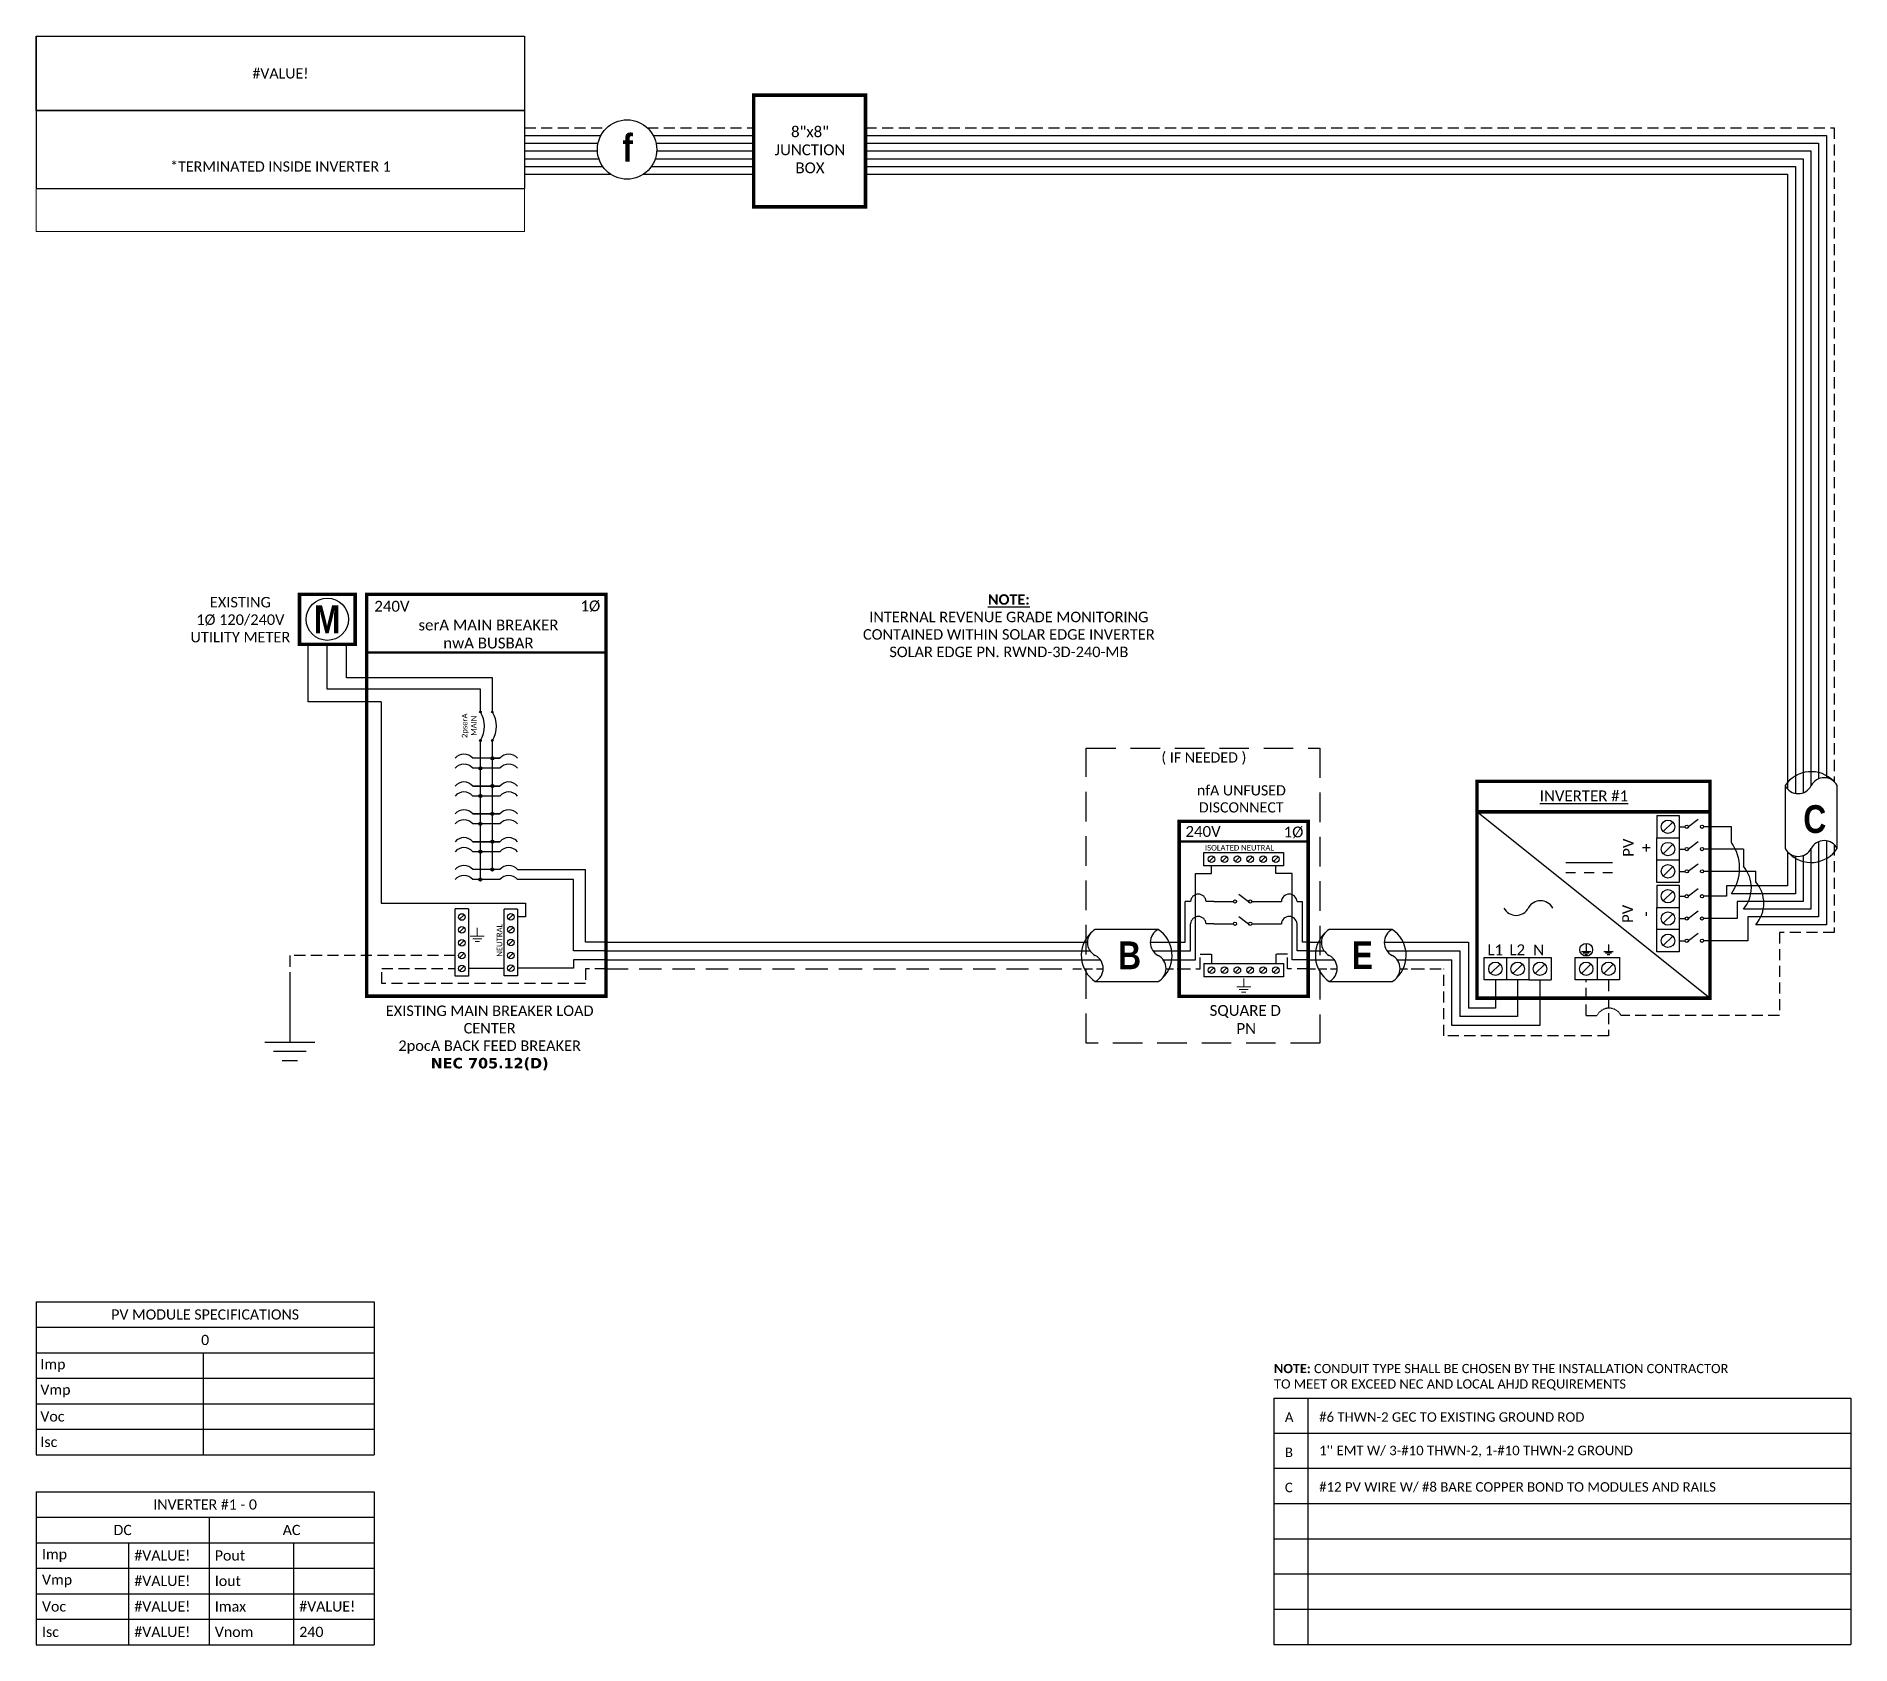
# Model space of a CAD drawing. Header units: feet. Extents: x 9107 to 9721, y 14556 to 15100.
import ezdxf

# ---------------------------------------------------------------- set-up
doc = ezdxf.new("R2010")
doc.units = ezdxf.units.FT
doc.header["$MEASUREMENT"] = 0
doc.linetypes.add('DASHED', pattern=[0.75, 0.5, -0.25])
doc.linetypes.add('HIDDEN', pattern=[0.375, 0.25, -0.125])
doc.layers.add('TEXT', color=7, linetype='Continuous')
doc.layers.add('Z - TITLEBLOCK TXT', color=7, linetype='Continuous')
doc.styles.add('ONE LINE TXT', font='techb___.ttf')
doc.styles.get("Standard").update_dxf_attribs({"font": 'calibri.ttf'})

# ---------------------------------------------------------------- blocks, each defined once
blk = doc.blocks.new('*U17')
at = {"color": 7, "linetype": 'Continuous'}
for p, q in [((-7.14, 13.31), (-28.39, 13.31)), ((-28.39, -4.31), (-7.14, -4.31))]:
    blk.add_line(p, q, dxfattribs=at)
at = {"color": 7}
for p, q in [((-35.53, 9), (-31.05, 9)), ((-9.81, 9), (0, 9))]:
    blk.add_line(p, q, dxfattribs=at)
at = {"color": 10}
for p, q in [((-35.53, 6), (-30.11, 6)), ((-8.87, 6), (0, 6))]:
    blk.add_line(p, q, dxfattribs=at)
at = {"color": 253}
for p, q in [((-35.53, 3), (-26.66, 3)), ((-5.41, 3), (0, 3))]:
    blk.add_line(p, q, dxfattribs=at)
at = {"color": 92, "linetype": 'HIDDEN', "ltscale": 10}
for p, q in [((-4.48, 0), (0, 0)), ((-35.53, 0), (-25.72, 0))]:
    blk.add_line(p, q, dxfattribs=at)
at = {"linetype": 'Continuous'}
for centre, start, end in [((-26.08, 8.91), 117.66392, 242.33608), ((-4.83, 8.91), 117.66392, 242.33608), ((-30.7, 0.09), 297.66392, 62.33608), ((-9.45, 0.09), 297.66392, 62.33608)]:
    blk.add_arc(centre, 4.98, start, end, dxfattribs=at)
at = {"color": 7, "linetype": 'Continuous'}
for centre, start, end in [((-12.99, 4.5), 313.97324, 56.42648), ((-22.54, 4.5), 133.97324, 236.42648)]:
    blk.add_arc(centre, 10.58, start, end, dxfattribs=at)
blk = doc.blocks.new('unfusedDisconnect')
at = {"lineweight": 50}
blk.add_line((-43.61, 43.06), (0, 43.06), dxfattribs=at)
at = {"color": 1, "linetype": 'Continuous'}
for p, q in [((-35.27, 34.78), (-35.27, 39.32)), ((-35.27, 39.32), (-8.32, 39.32)), ((-8.32, 39.32), (-8.32, 34.78)), ((-8.32, 34.78), (-35.27, 34.78)), ((-23.43, 25.18), (-20.16, 22.74)), ((-31.89, 22.73), (-25.32, 22.73)), ((-19.08, 22.73), (-11.7, 22.73)), ((-31.89, 15.2), (-25.32, 15.2)), ((-23.43, 17.65), (-20.16, 15.2)), ((-19.08, 15.2), (-11.7, 15.19)), ((-35.27, 1.76), (-8.32, 1.76)), ((-35.27, 1.76), (-35.27, -2.78)), ((-8.32, 1.76), (-8.32, -2.78)), ((-8.32, -2.78), (-35.27, -2.78))]:
    blk.add_line(p, q, dxfattribs=at)
at = {"color": 4, "linetype": 'Continuous'}
for p, q in [((-31.89, 37.83), (-33.46, 36.26)), ((-27.53, 37.83), (-29.11, 36.26)), ((-23.18, 37.83), (-24.76, 36.26)), ((-18.83, 37.83), (-20.41, 36.26)), ((-14.48, 37.83), (-16.06, 36.26)), ((-10.13, 37.83), (-11.7, 36.26)), ((-31.89, 0.28), (-33.46, -1.3)), ((-27.53, 0.28), (-29.11, -1.3)), ((-23.18, 0.28), (-24.76, -1.3)), ((-18.83, 0.28), (-20.41, -1.3)), ((-14.48, 0.28), (-16.06, -1.3)), ((-10.13, 0.28), (-11.7, -1.3))]:
    blk.add_line(p, q, dxfattribs=at)
at = {"color": 253, "linetype": 'Continuous'}
for p, q in [((-38.16, 3), (-38.16, 32.17)), ((-38.16, 32.17), (-32.67, 32.17)), ((-32.67, 32.17), (-32.67, 34.78)), ((-10.92, 32.17), (-10.92, 34.78)), ((-5.43, 32.17), (-10.92, 32.17)), ((-5.43, 3), (-5.43, 32.17)), ((-43.61, 3), (-38.16, 3)), ((0, 3), (-5.43, 3))]:
    blk.add_line(p, q, dxfattribs=at)
at = {"color": 7, "linetype": 'Continuous'}
for p, q in [((-41.66, 9), (-41.66, 22.73)), ((-39.8, 22.73), (-41.66, 22.73)), ((-31.89, 22.73), (-34.52, 22.73)), ((-11.7, 22.73), (-9.07, 22.73)), ((-3.79, 22.73), (-1.93, 22.73)), ((-1.93, 9), (-1.93, 22.73))]:
    blk.add_line(p, q, dxfattribs=at)
at = {"color": 10, "linetype": 'Continuous'}
for p, q in [((-39.8, 6), (-39.8, 15.2)), ((-31.89, 15.2), (-34.52, 15.2)), ((-11.7, 15.2), (-9.07, 15.2)), ((-3.79, 6), (-3.79, 15.2)), ((-43.61, 6), (-39.8, 6)), ((0, 6), (-3.79, 6))]:
    blk.add_line(p, q, dxfattribs=at)
at = {"color": 7}
for p, q in [((-43.61, 9), (-41.66, 9)), ((0, 9), (-1.93, 9))]:
    blk.add_line(p, q, dxfattribs=at)
at = {"color": 92, "linetype": 'HIDDEN', "ltscale": 15}
for p, q in [((-43.61, 0), (-36.58, 0)), ((-36.58, 0), (-36.58, 4.9)), ((-36.58, 4.9), (-32.67, 4.9)), ((-32.67, 4.9), (-32.67, 1.76)), ((-7.01, 4.9), (-10.92, 4.9)), ((-10.92, 4.9), (-10.92, 1.76)), ((-7.01, 0), (-7.01, 4.9)), ((0, 0), (-7.01, 0))]:
    blk.add_line(p, q, dxfattribs=at)
at = {"lineweight": 50, "const_width": 1.19}
blk.add_lwpolyline([(-43.61, -9.34), (-43.61, 49.84), (0, 49.84), (0, -9.34)], close=True, dxfattribs=at)
at = {"color": 92, "linetype": 'Continuous', "lineweight": 5, "ltscale": 0.05, "flags": 128}
for points in [[(-21.8, -3.32), (-21.8, -6.17)], [(-24.14, -6.17), (-19.45, -6.17)], [(-20.27, -7.03), (-23.32, -7.03)], [(-21.08, -7.9), (-22.51, -7.9)]]:
    blk.add_lwpolyline(points, dxfattribs=at)
at = {"color": 4, "linetype": 'Continuous'}
for centre in [(-32.67, 37.05), (-28.32, 37.05), (-23.97, 37.05), (-19.62, 37.05), (-15.27, 37.05), (-10.92, 37.05), (-32.67, -0.51), (-28.32, -0.51), (-23.97, -0.51), (-19.62, -0.51), (-15.27, -0.51), (-10.92, -0.51)]:
    blk.add_circle(centre, 1.11, dxfattribs=at)
at = {"color": 1, "linetype": 'Continuous'}
for centre in [(-24.78, 22.73), (-19.62, 22.73), (-24.78, 15.2), (-19.62, 15.2)]:
    blk.add_circle(centre, 0.541, dxfattribs=at)
at = {"color": 7, "linetype": 'Continuous'}
for centre in [(-37.16, 22.58), (-6.43, 22.58)]:
    blk.add_arc(centre, 2.64, 3.28193, 176.71807, dxfattribs=at)
at = {"color": 10, "linetype": 'Continuous'}
for centre in [(-37.16, 15.04), (-6.43, 15.04)]:
    blk.add_arc(centre, 2.64, 3.28193, 176.71807, dxfattribs=at)
at = {"color": 4, "linetype": 'Continuous'}
blk.add_text('ISOLATED NEUTRAL', height=1.8743, dxfattribs=at).set_placement((-34.91, 39.97))
at = {"color": 1}
for s, width, gutter_width, heights, insert, char_height, attachment_point in [('\\A1;\\pi17.559;nfA UNFUSED\\P\\pi18.229;DISCONNECT', 64.922, 0, [11.89], (-55.21, 62.04), 3.4544, 1), ('240V', 0.1481, 0.75, [0], (-35.55, 46.4), 3.658, 5), ('1Ø', 0.1481, 0.75, [0], (-4.98, 46.1), 3.658, 5), ('\\A1;\\pi13.903,t32.191;SQUARE D\\P\\pi22.981,t41.269;PN', 51.6906, 0.203, [45.94], (-47.25, -12.27), 3.6576, 1)]:
    blk.add_mtext_dynamic_manual_height_columns(s, width=width, gutter_width=gutter_width, heights=heights, dxfattribs=dict(at, insert=insert, char_height=char_height, attachment_point=attachment_point))
blk = doc.blocks.new('*U19')
at = {"color": 10, "linetype": 'DASHED', "ltscale": 20}
blk.add_lwpolyline([(-75.05, 74.56), (3.97, 74.56), (3.97, -25.17), (-75.05, -25.17)], close=True, dxfattribs=at)
at = {"color": 7}
for name, p in [('unfusedDisconnect', (0, 0)), ('*U17', (-43.61, 0))]:
    blk.add_blockref(name, p, dxfattribs=at)
at = {"color": 10, "insert": (-50.86, 73.16), "char_height": 3.4544, "attachment_point": 1}
blk.add_mtext_dynamic_manual_height_columns('\\A1;\\pi1.2092;( IF NEEDED )', width=30.7523, gutter_width=0, heights=[6.58], dxfattribs=at)
at = {"color": 1, "linetype": 'Continuous', "insert": (-64.3, 9.22), "char_height": 9.3833, "attachment_point": 1, "style": 'ONE LINE TXT'}
blk.add_mtext_dynamic_manual_height_columns('{\\W1;\\C256;B}', width=0.1385, gutter_width=2.13, heights=[0], dxfattribs=at)
blk = doc.blocks.new('*U22')
at = {"color": 7}
blk.add_line((-79.14, 9), (0, 9), dxfattribs=at)
at = {"color": 10}
blk.add_line((-79.14, 6), (0, 6), dxfattribs=at)
at = {"color": 253}
blk.add_line((-79.14, 3), (0, 3), dxfattribs=at)
at = {"color": 92, "linetype": 'DASHED', "ltscale": 15}
blk.add_line((-79.14, 0), (0, 0), dxfattribs=at)
blk = doc.blocks.new('*U26')
at = {"color": 7}
blk.add_line((-79.14, 9), (0, 9), dxfattribs=at)
at = {"color": 10}
blk.add_line((-79.14, 6), (0, 6), dxfattribs=at)
at = {"color": 253}
blk.add_line((-79.14, 3), (0, 3), dxfattribs=at)
at = {"color": 92, "linetype": 'DASHED', "ltscale": 15}
blk.add_line((-79.14, 0), (0, 0), dxfattribs=at)
at = {"color": 1, "insert": (-22.08, 115.96), "char_height": 3.5433, "attachment_point": 5}
blk.add_mtext_dynamic_manual_height_columns('{\\fCalibri|b1|i0|c0|p34;\\LNOTE:\\P}INTERNAL REVENUE GRADE MONITORING\\PCONTAINED WITHIN SOLAR EDGE INVERTER\\PSOLAR EDGE PN. RWND-3D-240-MB', width=99.534, gutter_width=7.17, heights=[0], dxfattribs=at)
blk = doc.blocks.new('breakerPanel')
at = {"linetype": 'Continuous'}
h = blk.add_hatch(color=1, dxfattribs=at)
h.dxf.hatch_style = 1
edge = h.paths.add_edge_path()
edge.add_arc((-42.47, 86.8), 0.291, 0, 360)
h = blk.add_hatch(color=1, dxfattribs=at)
h.dxf.hatch_style = 1
edge = h.paths.add_edge_path()
edge.add_arc((-38.44, 86.8), 0.291, 0, 360)
h = blk.add_hatch(color=1, dxfattribs=at)
h.dxf.hatch_style = 1
edge = h.paths.add_edge_path()
edge.add_arc((-42.47, 77.16), 0.291, 0, 360)
h = blk.add_hatch(color=1, dxfattribs=at)
h.dxf.hatch_style = 1
edge = h.paths.add_edge_path()
edge.add_arc((-38.44, 77.16), 0.291, 0, 360)
h = blk.add_hatch(color=1, dxfattribs=at)
h.dxf.hatch_style = 1
edge = h.paths.add_edge_path()
edge.add_arc((-42.47, 67.78), 0.528, 0, 360)
h = blk.add_hatch(color=1, dxfattribs=at)
h.dxf.hatch_style = 1
edge = h.paths.add_edge_path()
edge.add_arc((-38.44, 71.16), 0.528, 0, 360)
h = blk.add_hatch(color=1, dxfattribs=at)
h.dxf.hatch_style = 1
edge = h.paths.add_edge_path()
edge.add_arc((-38.44, 61.76), 0.528, 0, 360)
h = blk.add_hatch(color=1, dxfattribs=at)
h.dxf.hatch_style = 1
edge = h.paths.add_edge_path()
edge.add_arc((-42.47, 58.38), 0.528, 0, 360)
h = blk.add_hatch(color=1, dxfattribs=at)
h.dxf.hatch_style = 1
edge = h.paths.add_edge_path()
edge.add_arc((-42.47, 48.98), 0.528, 0, 360)
h = blk.add_hatch(color=1, dxfattribs=at)
h.dxf.hatch_style = 1
edge = h.paths.add_edge_path()
edge.add_arc((-38.44, 52.36), 0.528, 0, 360)
h = blk.add_hatch(color=1, dxfattribs=at)
h.dxf.hatch_style = 1
edge = h.paths.add_edge_path()
edge.add_arc((-38.44, 42.95), 0.528, 0, 360)
h = blk.add_hatch(color=1, dxfattribs=at)
h.dxf.hatch_style = 1
edge = h.paths.add_edge_path()
edge.add_arc((-42.47, 39.58), 0.528, 0, 360)
h = blk.add_hatch(color=1, dxfattribs=at)
h.dxf.hatch_style = 1
edge = h.paths.add_edge_path()
edge.add_arc((-42.47, 30.17), 0.528, 0, 360)
h = blk.add_hatch(color=1, dxfattribs=at)
h.dxf.hatch_style = 1
edge = h.paths.add_edge_path()
edge.add_arc((-38.44, 33.55), 0.528, 0, 360)
at = {"color": 155, "true_color": 0x647190}
blk.add_line((-80.92, 126.59), (0, 126.59), dxfattribs=at)
at = {"color": 253, "linetype": 'Continuous'}
for p, q in [((-100.73, 90.2), (-100.73, 109.7)), ((-76.04, 90.2), (-100.73, 90.2)), ((-76.04, 90.2), (-76.04, 22.16)), ((-76.04, 22.16), (-27.25, 22.16)), ((-27.25, 22.16), (-27.25, 17.57)), ((-27.25, 17.57), (-29.89, 17.57)), ((-11.01, 0.16), (-29.89, 0.16)), ((0, 3), (-11.01, 3)), ((-11.01, 3), (-11.01, 0.16))]:
    blk.add_line(p, q, dxfattribs=at)
at = {"color": 10, "linetype": 'Continuous'}
for p, q in [((-94.24, 94.51), (-94.24, 109.7)), ((-42.47, 94.51), (-94.24, 94.51)), ((-42.47, 87.09), (-42.47, 94.51)), ((-42.47, 30.17), (-42.47, 76.87)), ((-35.88, 67.78), (-45.04, 67.78)), ((-35.88, 58.38), (-45.04, 58.38)), ((-35.88, 48.98), (-45.04, 48.98)), ((-35.88, 39.58), (-45.04, 39.58)), ((-35.88, 30.17), (-45.04, 30.17)), ((-10.98, 30.17), (-29.89, 30.17)), ((-10.98, 6), (-10.98, 30.17)), ((0, 6), (-10.98, 6))]:
    blk.add_line(p, q, dxfattribs=at)
at = {"color": 7, "linetype": 'Continuous'}
for p, q in [((-87.75, 98.34), (-87.75, 109.7)), ((-38.44, 98.34), (-87.75, 98.34)), ((-38.44, 87.09), (-38.44, 98.34)), ((-38.44, 61.76), (-38.44, 76.87)), ((-35.88, 71.16), (-45.04, 71.16)), ((-38.44, 71.16), (-35.88, 71.16)), ((-45.04, 61.76), (-35.88, 61.76)), ((-35.88, 61.76), (-45.04, 61.76)), ((-38.44, 52.36), (-38.44, 61.76)), ((-45.04, 52.36), (-35.88, 52.36)), ((-35.88, 52.36), (-45.04, 52.36)), ((-38.44, 42.95), (-38.44, 52.36)), ((-45.04, 42.95), (-35.88, 42.95)), ((-35.88, 42.95), (-45.04, 42.95)), ((-38.44, 33.55), (-38.44, 42.95)), ((-35.88, 33.55), (-45.04, 33.55)), ((-6.96, 9), (-6.96, 33.55))]:
    blk.add_line(p, q, dxfattribs=at)
at = {"lineweight": 50}
blk.add_line((-80.92, 106.95), (0, 106.95), dxfattribs=at)
at = {"color": 7}
for p, q in [((-29.89, 33.55), (-6.96, 33.55)), ((0, 9), (-6.96, 9))]:
    blk.add_line(p, q, dxfattribs=at)
at = {"color": 1, "linetype": 'Continuous'}
for p, q in [((-51.03, -2.51), (-51.03, 20.23)), ((-46.49, 20.23), (-51.03, 20.23)), ((-46.49, 20.23), (-46.49, -2.51)), ((-34.43, -2.43), (-34.43, 20.16)), ((-29.89, 20.16), (-34.43, 20.16)), ((-29.89, 20.16), (-29.89, -2.43)), ((-46.49, -2.51), (-51.03, -2.51)), ((-29.89, -2.43), (-34.43, -2.43))]:
    blk.add_line(p, q, dxfattribs=at)
at = {"color": 4, "linetype": 'Continuous'}
for p, q in [((-47.97, 18.28), (-49.55, 16.71)), ((-47.97, 13.93), (-49.55, 12.36)), ((-31.37, 18.35), (-32.94, 16.78)), ((-31.37, 14), (-32.94, 12.43)), ((-47.97, 9.58), (-49.55, 8.01)), ((-31.37, 9.65), (-32.94, 8.08)), ((-47.97, 5.23), (-49.55, 3.66)), ((-47.97, 0.88), (-49.55, -0.69)), ((-31.37, 5.3), (-32.94, 3.73)), ((-31.37, 0.95), (-32.94, -0.62))]:
    blk.add_line(p, q, dxfattribs=at)
at = {"color": 92, "linetype": 'HIDDEN', "ltscale": 15}
for p, q in [((-51.03, 4.44), (-106.89, 4.44)), ((-106.89, 4.44), (-106.89, -4.87)), ((-75.84, -4.96), (-75.84, 0.09)), ((-75.84, 0.09), (-51.03, 0.09)), ((0, 0), (-6.96, 0)), ((-6.96, -4.96), (-75.84, -4.96)), ((-6.96, 0), (-6.96, -4.96))]:
    blk.add_line(p, q, dxfattribs=at)
at = {"color": 92, "linetype": 'Continuous', "ltscale": 15}
blk.add_line((-34.43, 0.09), (-46.49, 0.09), dxfattribs=at)
at = {"color": 92, "ltscale": 15}
blk.add_line((-106.89, -4.87), (-106.89, -24.84), dxfattribs=at)
at = {"lineweight": 50, "const_width": 1.19}
for points in [[(-103.67, 109.7), (-103.67, 126.59), (-84.82, 126.59), (-84.82, 109.7)], [(-80.92, -9.3), (-80.92, 126.59), (0, 126.59), (0, -9.3)]]:
    blk.add_lwpolyline(points, close=True, dxfattribs=at)
at = {"color": 92, "linetype": 'Continuous', "lineweight": 5, "ltscale": 0.05, "flags": 128}
for points in [[(-43.54, 13.81), (-43.54, 10.97)], [(-45.88, 10.97), (-41.2, 10.97)], [(-42.01, 10.1), (-45.07, 10.1)], [(-42.82, 9.23), (-44.25, 9.23)]]:
    blk.add_lwpolyline(points, dxfattribs=at)
at = {"color": 92, "linetype": 'Continuous', "ltscale": 4, "flags": 128}
for points in [[(-115.37, -24.84), (-98.41, -24.84)], [(-101.35, -27.98), (-112.43, -27.98)], [(-104.29, -31.12), (-109.49, -31.12)]]:
    blk.add_lwpolyline(points, dxfattribs=at)
at = {"linetype": 'Continuous'}
blk.add_circle((-94.24, 118.15), 7.15, dxfattribs=at)
at = {"color": 1, "linetype": 'Continuous'}
for centre, radius in [((-42.47, 86.8), 0.291), ((-38.44, 86.8), 0.291), ((-42.47, 77.16), 0.291), ((-38.44, 77.16), 0.291), ((-42.47, 67.78), 0.528), ((-38.44, 71.16), 0.528), ((-38.44, 61.76), 0.528), ((-42.47, 58.38), 0.528), ((-42.47, 48.98), 0.528), ((-38.44, 52.36), 0.528), ((-38.44, 42.95), 0.528), ((-42.47, 39.58), 0.528), ((-42.47, 30.17), 0.528), ((-38.44, 33.55), 0.528)]:
    blk.add_circle(centre, radius, dxfattribs=at)
at = {"color": 4, "linetype": 'Continuous'}
for centre in [(-48.76, 17.49), (-32.16, 17.57), (-48.76, 13.14), (-32.16, 13.21), (-48.76, 8.79), (-32.16, 8.86), (-48.76, 4.44), (-48.76, 0.09), (-32.16, 4.51), (-32.16, 0.16)]:
    blk.add_circle(centre, 1.11, dxfattribs=at)
at = {"color": 1, "linetype": 'Continuous'}
for centre, radius, start, end in [((-50.14, 81.98), 9.06, 327.87082, 32.12918), ((-46.11, 81.98), 9.06, 327.87082, 32.12918), ((-48.03, 68.62), 3.93, 40.3392, 139.6608), ((-48.03, 65.24), 3.93, 40.3392, 139.6608), ((-32.88, 68.62), 3.93, 40.3392, 139.6608), ((-32.88, 65.24), 3.93, 40.3392, 139.6608), ((-48.03, 59.21), 3.93, 40.3392, 139.6608), ((-32.88, 59.21), 3.93, 40.3392, 139.6608), ((-48.03, 55.84), 3.93, 40.3392, 139.6608), ((-32.88, 55.84), 3.93, 40.3392, 139.6608), ((-48.03, 49.81), 3.93, 40.3392, 139.6608), ((-48.03, 46.43), 3.93, 40.3392, 139.6608), ((-32.88, 49.81), 3.93, 40.3392, 139.6608), ((-32.88, 46.43), 3.93, 40.3392, 139.6608), ((-48.03, 40.41), 3.93, 40.3392, 139.6608), ((-32.88, 40.41), 3.93, 40.3392, 139.6608), ((-48.03, 37.03), 3.93, 40.3392, 139.6608), ((-32.88, 37.03), 3.93, 40.3392, 139.6608), ((-48.03, 31.01), 3.93, 40.3392, 139.6608), ((-48.03, 27.63), 3.93, 40.3392, 139.6608), ((-32.88, 31.01), 3.93, 40.3392, 139.6608), ((-32.88, 27.63), 3.93, 40.3392, 139.6608)]:
    blk.add_arc(centre, radius, start, end, dxfattribs=at)
at = {"color": 253, "linetype": 'Continuous', "style": 'ONE LINE TXT'}
blk.add_text('M', height=9.38, dxfattribs=at).set_placement((-98.8, 113.43))
at = {"color": 4, "linetype": 'Continuous'}
blk.add_text('NEUTRAL', height=1.874, rotation=90, dxfattribs=at).set_placement((-35.08, 4.08))
at = {"color": 1, "attachment_point": 5}
for s, width, gutter_width, heights, insert, char_height in [('EXISTING\\P1Ø 120/240V UTILITY METER', 37.8067, 7.17, [0], (-123.64, 118), 3.5433), ('240V', 0.1481, 0.75, [0], (-72.39, 122.54), 3.658), ('1Ø', 0.1481, 0.75, [0], (-5.31, 122.54), 3.658), ('serA MAIN BREAKER\\PnwA BUSBAR', 72.4998, 0.75, [0], (-39.75, 113.14), 3.6576), ('EXISTING MAIN BREAKER LOAD CENTER\\P2pocA BACK FEED BREAKER \\P{\\fVerdana|b1|i0|c0|p34;NEC 705.12(D)}', 79.2627, 97.94, [154.49], (-39.35, -23.38), 3.5433)]:
    blk.add_mtext_dynamic_manual_height_columns(s, width=width, gutter_width=gutter_width, heights=heights, dxfattribs=dict(at, insert=insert, char_height=char_height))
at = {"color": 4, "linetype": 'Continuous', "insert": (-46.25, 82.15), "char_height": 1.874, "attachment_point": 5, "rotation": 90}
blk.add_mtext_dynamic_manual_height_columns('2pserA\\PMAIN', width=0.1481, gutter_width=0.75, heights=[0], dxfattribs=at)
blk = doc.blocks.new('*U24')
at = {"color": 7}
blk.add_blockref('breakerPanel', (0, 0), dxfattribs=at)
blk = doc.blocks.new('*T15')
at = {"color": 0, "lineweight": -2, "transparency": 16777216}
for p, q in [((0, 0), (114.19, 0)), ((0, 0), (0, -51.7)), ((114.19, 0), (114.19, -51.7)), ((0, -8.62), (114.19, -8.62)), ((58.43, -8.62), (58.43, -51.7)), ((0, -17.23), (114.19, -17.23)), ((31.22, -17.23), (31.22, -51.7)), ((86.98, -17.23), (86.98, -51.7)), ((0, -25.85), (114.19, -25.85)), ((0, -34.47), (114.19, -34.47)), ((0, -43.08), (114.19, -43.08)), ((0, -51.7), (114.19, -51.7))]:
    blk.add_line(p, q, dxfattribs=at)
at = {"color": 0, "linetype": 'Continuous', "transparency": 16777216, "char_height": 3.4544}
for s, insert, width, attachment_point in [('{\\fCalibri|b0|i0|c0;INVERTER #1 - 0', (57.09, -4.31), 110.3293, 5), ('{\\fCalibri|b0|i0|c0;DC', (29.22, -12.93), 54.5755, 5), ('{\\fCalibri|b0|i0|c0;AC', (86.31, -12.93), 51.8976, 5), ('{\\fCalibri|b0|i0|c0;Imp', (1.93, -21.54), 27.3681, 4), ('{\\fCalibri|b0|i0|c0;#VALUE!', (33.15, -21.54), 23.3513, 4), ('{\\fCalibri|b0|i0|c0;Pout', (60.36, -21.54), 24.6902, 4), ('{\\fCalibri|b0|i0|c0;', (88.91, -21.54), 23.3513, 4), ('{\\fCalibri|b0|i0|c0;Vmp', (1.93, -30.16), 27.3681, 4), ('{\\fCalibri|b0|i0|c0;#VALUE!', (33.15, -30.16), 23.3513, 4), ('{\\fCalibri|b0|i0|c0;Iout', (60.36, -30.16), 24.6902, 4), ('{\\fCalibri|b0|i0|c0;', (88.91, -30.16), 23.3513, 4), ('{\\fCalibri|b0|i0|c0;Voc', (1.93, -38.78), 27.3681, 4), ('{\\fCalibri|b0|i0|c0;#VALUE!', (33.15, -38.78), 23.3513, 4), ('{\\fCalibri|b0|i0|c0;Imax', (60.36, -38.78), 24.6902, 4), ('{\\fCalibri|b0|i0|c0;#VALUE!', (88.91, -38.78), 23.3513, 4), ('{\\fCalibri|b0|i0|c0;Isc', (1.93, -47.39), 27.3681, 4), ('{\\fCalibri|b0|i0|c0;#VALUE!', (33.15, -47.39), 23.3513, 4), ('{\\fCalibri|b0|i0|c0;Vnom', (60.36, -47.39), 24.6902, 4), ('{\\fCalibri|b0|i0|c0;240', (88.91, -47.39), 23.3513, 4)]:
    blk.add_mtext(s, dxfattribs=dict(at, insert=insert, width=width, attachment_point=attachment_point))
blk = doc.blocks.new('*T16')
at = {"color": 0, "lineweight": -2, "transparency": 16777216}
for p, q in [((0, 0), (114.19, 0)), ((0, 0), (0, -51.69)), ((114.19, 0), (114.19, -51.69)), ((0, -8.62), (114.19, -8.62)), ((0, -17.23), (114.19, -17.23)), ((56.41, -17.23), (56.41, -51.69)), ((0, -25.85), (114.19, -25.85)), ((0, -34.46), (114.19, -34.46)), ((0, -43.08), (114.19, -43.08)), ((0, -51.69), (114.19, -51.69))]:
    blk.add_line(p, q, dxfattribs=at)
at = {"color": 0, "linetype": 'Continuous', "transparency": 16777216, "char_height": 3.4544}
for s, insert, width, attachment_point in [('{\\fCalibri|b0|i0|c0;PV MODULE SPECIFICATIONS', (57.09, -4.31), 111.433, 5), ('{\\fCalibri|b0|i0|c0;0', (57.09, -12.92), 111.433, 5), ('{\\fCalibri|b0|i0|c0;Imp', (1.38, -21.54), 53.6551, 4), ('{\\fCalibri|b0|i0|c0;', (57.78, -21.54), 55.0254, 4), ('{\\fCalibri|b0|i0|c0;Vmp', (1.38, -30.15), 53.6551, 4), ('{\\fCalibri|b0|i0|c0;', (57.78, -30.15), 55.0254, 4), ('{\\fCalibri|b0|i0|c0;Voc', (1.38, -38.77), 53.6551, 4), ('{\\fCalibri|b0|i0|c0;', (57.78, -38.77), 55.0254, 4), ('{\\fCalibri|b0|i0|c0;Isc', (1.38, -47.39), 53.6551, 4), ('{\\fCalibri|b0|i0|c0;', (57.78, -47.39), 55.0254, 4)]:
    blk.add_mtext(s, dxfattribs=dict(at, insert=insert, width=width, attachment_point=attachment_point))
blk = doc.blocks.new('*T18')
at = {"linetype": 'ByBlock', "lineweight": -2, "transparency": 16777216}
for p, q in [((0, 0), (195.1, 0)), ((0, 0), (0, -83.27)), ((11.58, 0), (11.58, -83.27)), ((195.1, 0), (195.1, -83.27)), ((0, -11.84), (195.1, -11.84)), ((0, -23.75), (195.1, -23.75)), ((0, -35.65), (195.1, -35.65)), ((0, -47.56), (195.1, -47.56)), ((0, -59.46), (195.1, -59.46)), ((0, -71.37), (195.1, -71.37)), ((0, -83.27), (195.1, -83.27))]:
    blk.add_line(p, q, dxfattribs=at)
at = {"color": 0, "linetype": 'Continuous', "transparency": 16777216, "char_height": 3.2119, "attachment_point": 7}
for s, insert, width in [('{\\fCalibri|b0|i0|c0;A', (3.78, -8.06), 4.025), ('{\\fCalibri|b0|i0|c0;#6 THWN-2 GEC TO EXISTING GROUND ROD', (15.36, -8.06), 175.9562), ('{\\fCalibri|b0|i0|c0;B', (3.78, -19.97), 4.025), ("{\\fCalibri|b0|i0|c0;1'' EMT W/ 3-#10 THWN-2, 1-#10 THWN-2 GROUND", (15.36, -19.97), 175.9562), ('{\\fCalibri|b0|i0|c0;C', (3.78, -31.87), 4.025), ('{\\fCalibri|b0|i0|c0;#12 PV WIRE W/ #8 BARE COPPER BOND TO MODULES AND RAILS', (15.36, -31.87), 175.9562), ('{\\fCalibri|b0|i0|c0;', (3.78, -43.78), 4.025), ('{\\fCalibri|b0|i0|c0;', (15.36, -43.78), 175.9562), ('{\\fCalibri|b0|i0|c0;', (3.78, -55.68), 4.025), ('{\\fCalibri|b0|i0|c0;', (15.36, -55.68), 175.9562), ('{\\fCalibri|b0|i0|c0;', (3.78, -67.59), 4.025), ('{\\fCalibri|b0|i0|c0;', (15.36, -67.59), 175.9562), ('{\\fCalibri|b0|i0|c0;', (3.78, -79.5), 4.025), ('{\\fCalibri|b0|i0|c0;', (15.36, -79.5), 175.9562)]:
    blk.add_mtext(s, dxfattribs=dict(at, insert=insert, width=width))
blk = doc.blocks.new('*T20')
at = {"color": 0, "lineweight": -2, "transparency": 16777216}
for p, q in [((0, 0), (165.11, 0)), ((0, 0), (0, -51.42)), ((165.11, 0), (165.11, -51.42)), ((0, -25.14), (165.11, -25.14)), ((0, -51.42), (165.11, -51.42))]:
    blk.add_line(p, q, dxfattribs=at)
at = {"layer": 'Defpoints', "color": 8, "linetype": 'ByBlock', "lineweight": 0, "transparency": 16777216}
for p, q in [((0, -51.42), (0, -66.05)), ((165.11, -51.42), (165.11, -66.05)), ((0, -66.05), (165.11, -66.05))]:
    blk.add_line(p, q, dxfattribs=at)
at = {"color": 0, "linetype": 'Continuous', "transparency": 16777216, "char_height": 3.4544, "width": 155.095, "attachment_point": 5}
for s, insert in [('{\\fCalibri|b0|i0|c0;#VALUE!', (82.56, -12.57)), ('{\\fCalibri|b0|i0|c0;^J^J*TERMINATED INSIDE INVERTER 1', (82.56, -38.28))]:
    blk.add_mtext(s, dxfattribs=dict(at, insert=insert))
blk = doc.blocks.new('8x8box')
at = {"lineweight": 50, "const_width": 1.19}
blk.add_lwpolyline([(37.78, 0), (0, 0), (0, 37.78), (37.78, 37.78)], close=True, dxfattribs=at)
at = {"color": 1, "insert": (19.03, 19.26), "char_height": 3.6576, "attachment_point": 5}
blk.add_mtext_dynamic_manual_height_columns('8"x8"  JUNCTION BOX ', width=0.4767, gutter_width=7.17, heights=[0], dxfattribs=at)

msp = doc.modelspace()

# ---------------------------------------------------------------- linework, layer by layer
at = {"color": 10, "linetype": 'Continuous'}
for p, q in [((9272.21, 15066.01), (9298.01, 15066.01)), ((9315.69, 15066.01), (9349.68, 15066.01)), ((9387.46, 15066.01), (9712.37, 15066.01)), ((9712.37, 15066.01), (9712.37, 14848.8)), ((9272.21, 15060.77), (9296.83, 15060.77)), ((9272.21, 15055.52), (9298.62, 15055.52)), ((9315.08, 15055.52), (9349.68, 15055.52)), ((9316.87, 15060.77), (9349.68, 15060.77)), ((9387.46, 15060.77), (9707.13, 15060.77)), ((9387.46, 15055.52), (9701.88, 15055.52)), ((9701.88, 15055.52), (9701.88, 14843.62)), ((9707.13, 15060.77), (9707.13, 14846)), ((9680.24, 14832.29), (9670.86, 14832.29)), ((9680.24, 14827.03), (9680.24, 14832.29)), ((9684.3, 14824.75), (9670.86, 14824.75)), ((9684.3, 14824.75), (9684.3, 14818.93)), ((9701.88, 14822.37), (9701.88, 14809.66)), ((9707.13, 14824.76), (9707.13, 14804.42)), ((9712.37, 14827.56), (9712.37, 14799.17)), ((9688.48, 14817.22), (9670.86, 14817.22)), ((9688.48, 14813.69), (9688.48, 14817.27)), ((9701.88, 14809.66), (9680.24, 14809.66)), ((9707.13, 14804.42), (9684.3, 14804.42)), ((9712.37, 14799.17), (9688.48, 14799.17)), ((9572.69, 14790.29), (9588.45, 14790.29)), ((9588.45, 14790.29), (9588.45, 14768.11)), ((9607.98, 14780.5), (9607.98, 14768.11)), ((9607.98, 14768.11), (9588.45, 14768.11))]:
    msp.add_line(p, q, dxfattribs=at)
at = {"color": 7, "linetype": 'Continuous'}
for p, q in [((9272.21, 15063.39), (9297.05, 15063.39)), ((9316.66, 15063.39), (9349.68, 15063.39)), ((9387.46, 15063.39), (9709.75, 15063.39)), ((9709.75, 15063.39), (9709.75, 14848.48)), ((9272.21, 15058.15), (9297.32, 15058.15)), ((9316.39, 15058.15), (9349.68, 15058.15)), ((9387.46, 15058.15), (9704.5, 15058.15)), ((9704.5, 15058.15), (9704.5, 14843.82)), ((9272.21, 15052.9), (9301.31, 15052.9)), ((9312.39, 15052.9), (9349.68, 15052.9)), ((9387.46, 15052.9), (9699.26, 15052.9)), ((9699.26, 15052.9), (9699.26, 14845.03)), ((9698.42, 14846.19), (9698.42, 14824.95)), ((9716.05, 14824.95), (9716.05, 14846.19)), ((9673, 14774.34), (9594.23, 14837.36)), ((9699.26, 14823.79), (9699.26, 14812.28)), ((9704.5, 14822.57), (9704.5, 14807.04)), ((9709.75, 14827.24), (9709.75, 14801.79)), ((9640.05, 14820.1), (9624.29, 14820.1)), ((9627.58, 14816.69), (9624.29, 14816.69)), ((9633.82, 14816.69), (9630.52, 14816.69)), ((9640.05, 14816.69), (9636.76, 14816.69)), ((9699.26, 14812.28), (9678.6, 14812.28)), ((9678.6, 14812.28), (9678.6, 14808.81)), ((9678.6, 14808.81), (9670.86, 14808.81)), ((9704.5, 14807.04), (9682.18, 14807.04)), ((9682.18, 14807.04), (9682.18, 14801.27)), ((9682.18, 14801.27), (9670.86, 14801.27)), ((9709.75, 14801.79), (9685.76, 14801.79)), ((9685.76, 14801.79), (9685.76, 14793.74)), ((9572.69, 14793.29), (9591.39, 14793.29)), ((9591.39, 14793.29), (9591.39, 14770.91)), ((9685.76, 14793.74), (9670.86, 14793.74)), ((9600.45, 14780.5), (9600.45, 14770.91)), ((9600.45, 14770.91), (9591.39, 14770.91))]:
    msp.add_line(p, q, dxfattribs=at)
at = {"color": 1, "linetype": 'Continuous'}
for p, q in [((9655.05, 14836.05), (9662.58, 14836.05)), ((9655.05, 14836.05), (9655.05, 14828.52)), ((9662.58, 14836.05), (9662.58, 14828.52)), ((9669.01, 14834.75), (9665.75, 14832.31)), ((9655.05, 14813.45), (9655.05, 14828.52)), ((9655.05, 14828.52), (9662.58, 14828.52)), ((9655.05, 14813.45), (9655.05, 14828.52)), ((9662.58, 14832.29), (9664.62, 14832.29)), ((9662.58, 14828.52), (9662.58, 14813.45)), ((9662.58, 14828.52), (9662.58, 14820.99)), ((9662.58, 14824.75), (9664.62, 14824.75)), ((9669.01, 14827.21), (9665.75, 14824.77)), ((9662.58, 14820.99), (9655.05, 14820.99)), ((9662.58, 14817.22), (9664.62, 14817.22)), ((9669.01, 14819.68), (9665.75, 14817.24)), ((9662.58, 14813.45), (9655.05, 14813.45)), ((9655.05, 14812.57), (9662.58, 14812.57)), ((9655.05, 14812.57), (9655.05, 14805.04)), ((9662.58, 14812.57), (9662.58, 14805.04)), ((9669.01, 14811.27), (9665.75, 14808.83)), ((9655.05, 14789.97), (9655.05, 14805.04)), ((9655.05, 14805.04), (9662.58, 14805.04)), ((9662.58, 14808.81), (9664.62, 14808.81)), ((9662.58, 14805.04), (9662.58, 14797.51)), ((9669.01, 14803.73), (9665.75, 14801.29)), ((9662.58, 14797.51), (9655.05, 14797.51)), ((9662.58, 14801.27), (9664.62, 14801.27)), ((9662.58, 14797.51), (9662.58, 14789.97)), ((9662.58, 14793.74), (9664.62, 14793.74)), ((9669.01, 14796.2), (9665.75, 14793.76)), ((9596.68, 14788.04), (9611.75, 14788.04)), ((9596.68, 14780.5), (9596.68, 14788.04)), ((9596.68, 14788.04), (9604.22, 14788.04)), ((9604.22, 14788.04), (9604.22, 14780.5)), ((9611.75, 14788.04), (9611.75, 14780.5)), ((9611.75, 14788.04), (9619.28, 14788.04)), ((9619.28, 14788.04), (9619.28, 14780.5)), ((9627.39, 14788.04), (9642.46, 14788.04)), ((9627.39, 14780.5), (9627.39, 14788.04)), ((9627.39, 14788.04), (9634.92, 14788.04)), ((9634.92, 14788.04), (9634.92, 14780.5)), ((9642.46, 14788.04), (9642.46, 14780.5)), ((9662.58, 14789.97), (9655.05, 14789.97)), ((9611.75, 14780.5), (9596.68, 14780.5)), ((9611.75, 14780.5), (9619.28, 14780.5)), ((9642.46, 14780.5), (9627.39, 14780.5))]:
    msp.add_line(p, q, dxfattribs=at)
at = {"color": 4, "linetype": 'Continuous'}
for p, q in [((9660.42, 14833.89), (9657.21, 14830.68)), ((9660.42, 14826.36), (9657.21, 14823.15)), ((9660.42, 14818.83), (9657.21, 14815.61)), ((9660.42, 14810.41), (9657.21, 14807.2)), ((9660.42, 14802.88), (9657.21, 14799.67)), ((9660.42, 14795.34), (9657.21, 14792.13)), ((9602.06, 14785.88), (9598.84, 14782.66)), ((9609.59, 14785.88), (9606.38, 14782.66)), ((9617.12, 14785.88), (9613.91, 14782.66)), ((9632.76, 14785.88), (9629.55, 14782.66)), ((9640.3, 14785.88), (9637.08, 14782.66))]:
    msp.add_line(p, q, dxfattribs=at)
at = {"color": 92, "linetype": 'HIDDEN', "ltscale": 15}
for p, q in [((9714.99, 14826.31), (9714.99, 14796.55)), ((9714.99, 14796.55), (9696.48, 14796.55)), ((9696.48, 14796.55), (9696.48, 14768.47)), ((9572.69, 14784.29), (9583.05, 14784.29)), ((9583.05, 14761.6), (9583.05, 14784.29)), ((9631.16, 14768.47), (9631.16, 14780.5)), ((9638.69, 14780.5), (9638.69, 14761.6)), ((9631.16, 14768.47), (9634.76, 14768.47)), ((9696.48, 14768.47), (9643, 14768.47)), ((9638.69, 14761.6), (9583.05, 14761.6))]:
    msp.add_line(p, q, dxfattribs=at)
at = {"color": 253, "linetype": 'Continuous'}
for p, q in [((9572.69, 14787.29), (9585.78, 14787.29)), ((9585.78, 14765.14), (9585.78, 14787.29)), ((9615.52, 14780.5), (9615.52, 14765.14)), ((9615.52, 14765.14), (9585.78, 14765.14))]:
    msp.add_line(p, q, dxfattribs=at)
at = {"linetype": 'Continuous'}
msp.add_lwpolyline([(9107.1, 15099.54), (9272.21, 15099.54), (9272.21, 15074.4), (9107.1, 15074.4)], close=True, dxfattribs=at)
at = {"color": 7, "lineweight": 50, "const_width": 1.19}
msp.add_lwpolyline([(9594.23, 14774.34), (9594.23, 14847.64), (9673, 14847.64), (9673, 14774.34)], close=True, dxfattribs=at)
at = {"lineweight": 50, "const_width": 1.19}
msp.add_lwpolyline([(9594.23, 14837.36), (9594.23, 14847.64), (9673, 14847.64), (9673, 14837.36)], close=True, dxfattribs=at)
at = {"color": 92, "linetype": 'Continuous', "flags": 128}
for points in [[(9631.16, 14792.45), (9631.15, 14790.15)], [(9638.69, 14792.45), (9638.69, 14790.15)], [(9629.62, 14790.15), (9632.69, 14790.15)], [(9632.16, 14789.58), (9630.15, 14789.58)], [(9631.62, 14789.01), (9630.68, 14789.01)], [(9637.15, 14790.15), (9640.22, 14790.15)], [(9639.69, 14789.58), (9637.68, 14789.58)], [(9639.16, 14789.01), (9638.22, 14789.01)]]:
    msp.add_lwpolyline(points, dxfattribs=at)
at = {"color": 7, "linetype": 'Continuous'}
msp.add_circle((9306.85, 15061.26), 10.03, dxfattribs=at)
at = {"color": 4, "linetype": 'Continuous'}
for centre in [(9658.81, 14832.29), (9658.81, 14824.75), (9658.81, 14817.22), (9658.81, 14808.81), (9658.81, 14801.27), (9658.81, 14793.74), (9600.45, 14784.27), (9607.98, 14784.27), (9615.52, 14784.27), (9631.16, 14784.27), (9638.69, 14784.27)]:
    msp.add_circle(centre, 2.27, dxfattribs=at)
at = {"color": 1, "linetype": 'Continuous'}
for centre in [(9665.16, 14832.29), (9670.32, 14832.29), (9665.16, 14824.75), (9670.32, 14824.75), (9665.16, 14817.22), (9670.32, 14817.22), (9665.16, 14808.81), (9670.32, 14808.81), (9665.16, 14801.27), (9670.32, 14801.27), (9665.16, 14793.74), (9670.32, 14793.74)]:
    msp.add_circle(centre, 0.541, dxfattribs=at)
at = {"color": 92, "linetype": 'Continuous'}
msp.add_circle((9631.16, 14790.7), 2.17, dxfattribs=at)
at = {"color": 7, "linetype": 'Continuous'}
for centre, start, end in [((9707.23, 14840.34), 43.97324, 146.42648), ((9707.23, 14830.8), 223.97324, 326.42648)]:
    msp.add_arc(centre, 10.58, start, end, dxfattribs=at)
at = {"linetype": 'Continuous'}
for centre, radius, start, end in [((9711.64, 14843.88), 4.98, 27.66392, 152.33608), ((9702.82, 14848.5), 4.98, 207.66392, 332.33608), ((9702.82, 14827.26), 4.98, 207.66392, 332.33608), ((9711.64, 14822.64), 4.98, 27.66392, 152.33608), ((9607.47, 14806.97), 4.65, 207.66392, 332.33608), ((9615.7, 14802.65), 4.65, 27.66392, 152.33608)]:
    msp.add_arc(centre, radius, start, end, dxfattribs=at)
at = {"color": 10, "linetype": 'Continuous'}
for centre, radius, start, end in [((9667.99, 14818.34), 15.01, 324.66073, 35.33927), ((9676, 14811.67), 11.02, 318.80553, 41.19447), ((9680.19, 14806.43), 11.02, 318.80553, 41.19447)]:
    msp.add_arc(centre, radius, start, end, dxfattribs=at)
at = {"color": 92, "linetype": 'HIDDEN', "ltscale": 0.3}
msp.add_arc((9638.88, 14766.31), 4.65, 27.66392, 152.33608, dxfattribs=at)
at = {"layer": 'TEXT', "color": 92, "linetype": 'HIDDEN', "ltscale": 15}
for p, q in [((9272.21, 15068.63), (9300.04, 15068.63)), ((9313.66, 15068.63), (9349.68, 15068.63)), ((9387.46, 15068.63), (9714.99, 15068.63)), ((9714.99, 15068.63), (9714.99, 14847.56))]:
    msp.add_line(p, q, dxfattribs=at)

# ---------------------------------------------------------------- block references
for name, p in [('*T20', (9107.1, 15099.54)), ('*T16', (9107.1, 14671.69)), ('*T18', (9525.5, 14639.15)), ('*T15', (9107.1, 14607.46))]:
    msp.add_blockref(name, p)
at = {"color": 7}
for name, p in [('8x8box', (9349.68, 15041.88)), ('*U24', (9299.74, 14784.29)), ('*U26', (9458.02, 14784.29)), ('*U19', (9537.17, 14784.29)), ('*U17', (9572.69, 14784.29)), ('*U22', (9378.88, 14784.29))]:
    msp.add_blockref(name, p, dxfattribs=at)

# ---------------------------------------------------------------- texts
at = {"color": 1, "linetype": 'Continuous'}
msp.add_text('%%UINVERTER #1', height=3.6576, dxfattribs=at).set_placement((9615.44, 14840.91))
at = {"color": 1, "linetype": 'Continuous', "char_height": 9.3833, "attachment_point": 1, "style": 'ONE LINE TXT'}
for s, insert in [('{\\W1;\\C256;C}', (9704.56, 14839.58)), ('{\\W1;\\C256;E}', (9551.9, 14793.58))]:
    msp.add_mtext_dynamic_manual_height_columns(s, width=0.1385, gutter_width=2.13, heights=[0], dxfattribs=dict(at, insert=insert))
at = {"color": 1, "char_height": 3.658, "attachment_point": 5, "rotation": 90}
for s, width, insert in [('PV +', 2.8378, (9648.42, 14825.22)), ('PV -', 2.8013, (9648.2, 14802.84))]:
    msp.add_mtext_dynamic_manual_height_columns(s, width=width, gutter_width=0.75, heights=[0], dxfattribs=dict(at, insert=insert))
at = {"color": 1, "attachment_point": 5}
for s, insert, char_height in [('L1', (9600.39, 14790.68), 3.658), ('L2', (9607.85, 14790.71), 3.658), ('N', (9615.1, 14790.65), 3.66)]:
    msp.add_mtext_dynamic_manual_height_columns(s, width=0.1481, gutter_width=0.75, heights=[0], dxfattribs=dict(at, insert=insert, char_height=char_height))
at = {"color": 10, "insert": (9525.59, 14650.69), "char_height": 3.10896, "attachment_point": 1}
msp.add_mtext_dynamic_manual_height_columns('\\A1;{\\fCalibri|b1|i0|c0|p34;NOTE:} {\\A0;\\H1.0052x;CONDUIT TYPE SHALL BE CHOSEN BY THE INSTALLATION CONTRACTOR\\PTO MEET OR EXCEED NEC AND LOCAL AHJD REQUIREMENTS}', width=164.3528, gutter_width=0, heights=[9.89], dxfattribs=at)
at = {"layer": 'Z - TITLEBLOCK TXT', "color": 1, "linetype": 'Continuous', "insert": (9305.25, 15066.53), "char_height": 9.3833, "attachment_point": 1, "style": 'ONE LINE TXT'}
msp.add_mtext_dynamic_manual_height_columns('{\\W1;\\C256;f}', width=0.1385, gutter_width=2.13, heights=[0], dxfattribs=at)

doc.saveas('drawing.dxf')
